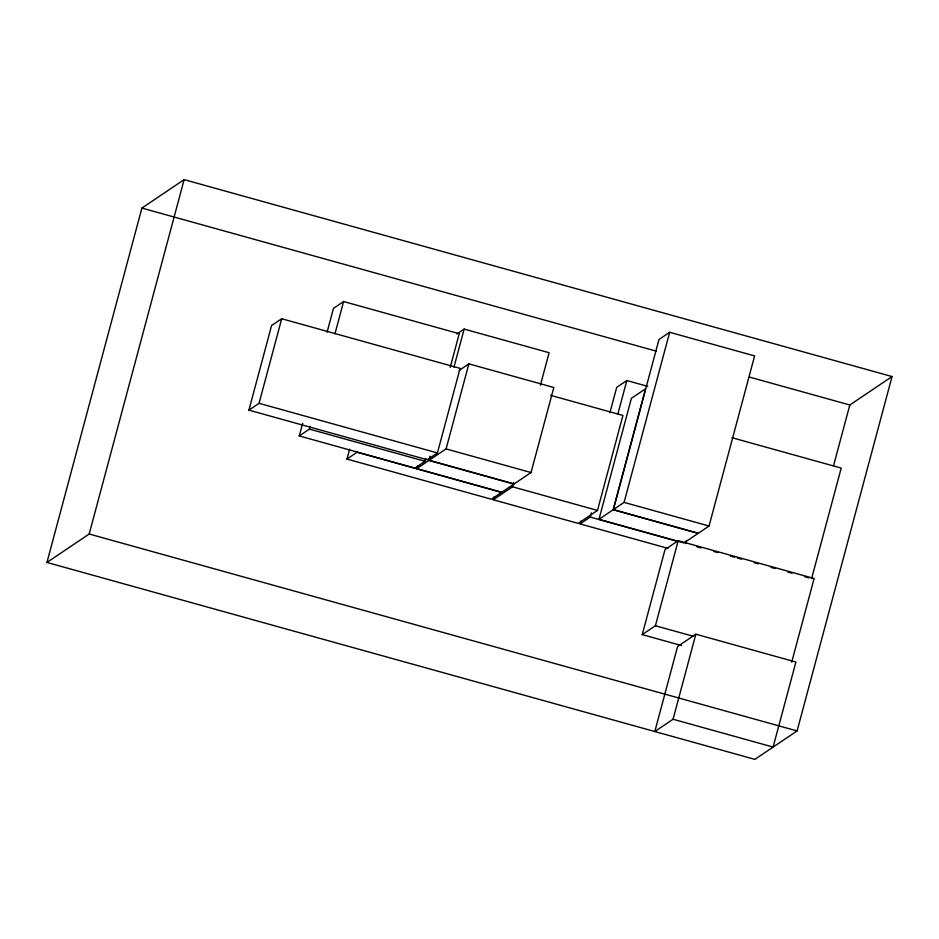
<?xml version="1.0" encoding="UTF-8"?>
<svg xmlns="http://www.w3.org/2000/svg" width="939" height="939" viewBox="0 0 939 939"><rect width="100%" height="100%" fill="white"/><g stroke="black" fill="none" stroke-linecap="round" stroke-linejoin="round"><path stroke-width="1.41" d="M46.95 562.449L141.906 208.071L184.138 179.631L892.05 376.551L797.094 730.929L754.862 759.369L46.95 562.449L89.182 534.009L184.138 179.631M248.905 410.132L271.571 325.563L281.7 318.732L460.098 368.358L437.433 452.938L427.304 459.758L248.905 410.132L259.047 403.312L281.7 318.732M425.801 458.478L425.05 461.284L414.909 468.103L299.283 435.942L302.663 423.325M327.089 332.195L333.474 308.368L343.604 301.536L459.23 333.709L450.215 367.349M299.283 435.942L309.424 429.111L310.175 426.306M334.965 333.779L343.604 301.536M346.972 459.065L357.113 452.234L501.52 492.412L491.39 499.231L346.972 459.065L349.613 449.229M416.799 468.631L428.959 460.439L513.915 484.066L501.743 492.259L416.799 468.631L417.562 465.803M428.959 460.439L430.097 456.201M453.936 367.219L464.159 329.084L549.104 352.712L540.406 385.201M459.218 370.365L468.866 363.863L553.822 387.49L531.028 472.54L514.138 483.914L429.193 460.286L429.933 457.493M429.193 460.286L446.084 448.912L468.866 363.863M550.512 395.307L622.933 415.449L597.486 510.429L578.224 523.387L493.28 499.759L494.02 496.966M493.28 499.759L512.53 486.789L513.656 482.599M667.981 548.364L580.114 523.915L580.865 521.098M609.916 412.702L616.7 387.361L626.841 380.541L647.757 386.363M580.114 523.915L590.244 517.096L591.382 512.87M617.78 414.322L626.841 380.541M598.965 519.302L631.384 398.347L645.574 388.793L613.155 509.748L598.965 519.302L683.921 542.93L698.111 533.375L613.155 509.748M613.39 509.595L658.967 339.495L669.66 332.289L754.616 355.916L709.039 526.016L698.334 533.223L613.39 509.595L624.083 502.388L669.66 332.289M681.468 645.527L642.241 634.623L665.023 549.573L678.204 540.7L814.125 578.506L791.706 662.159M642.241 634.623L655.41 625.75L678.204 540.7M685.576 543.611L686.327 540.805M673.052 719.251L695.846 634.201L795.896 662.03L773.102 747.08L673.052 719.251L654.812 731.54L677.594 646.49L695.846 634.201M833.55 465.697L849.818 404.991L892.05 376.551M811.589 578.659L841.215 468.092L732.009 437.715M456.859 334.002L464.159 329.084M141.906 208.071L656.232 351.139M749.498 377.091L849.818 404.991M446.084 448.912L531.028 472.54M624.083 502.388L709.039 526.016M259.047 403.312L437.433 452.938M309.424 429.111L425.05 461.284M512.53 486.789L597.486 510.429M590.244 517.096L678.111 541.533M696.785 546.721L700.987 547.895M713.581 551.404L717.783 552.566M730.378 556.076L734.58 557.238M737.385 558.024L741.587 559.186M754.181 562.696L758.383 563.858M770.989 567.367L775.191 568.541M787.786 572.039L791.988 573.213M804.594 576.71L808.784 577.884M655.41 625.75L693.252 636.266M89.182 534.009L797.094 730.929"/></g></svg>
